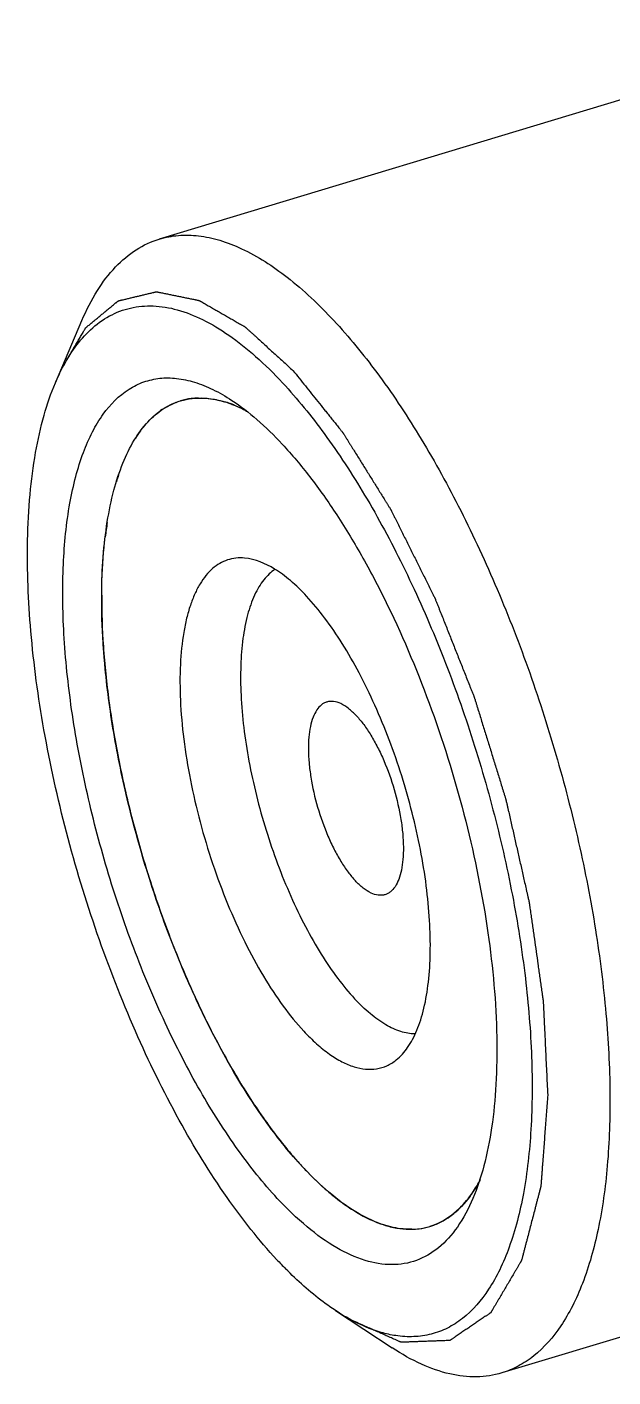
# Model space of a CAD drawing. Header units: millimetres. Extents: x 601 to 1195, y -13 to 407.
# Drawn here: x 1035.25 to 1045.43, y 281.45 to 304.92 of the extents above; entities that cross this region are included whole.
import ezdxf

# ---------------------------------------------------------------- set-up
doc = ezdxf.new("R2010")
doc.units = ezdxf.units.MM
doc.header["$LTSCALE"] = 0.1

msp = doc.modelspace()

# ---------------------------------------------------------------- linework, layer by layer
for p, q in [((1049.763, 304.925), (1037.546, 301.237)), ((1035.739, 298.736), (1036.201, 299.822)), ((1037.914, 298.423), (1037.915, 298.424)), ((1057.766, 285.823), (1043.499, 281.516)), ((1042.941, 284.581), (1042.944, 284.586)), ((1042.249, 284.063), (1042.25, 284.064)), ((1040.61, 282.599), (1041.596, 281.95))]:
    msp.add_line(p, q)
for centre, radius, start, end in [((1038.245, 297.326), 1.146, 97.301, 106.7103), ((1038.253, 297.269), 1.203, 91.2854, 97.3297), ((1038.311, 297.208), 1.281, 120.6732, 126.9685), ((1038.148, 296.635), 1.85, 70.0044, 73.3972), ((1038.121, 296.556), 1.934, 70.1771, 70.5522), ((1038.097, 296.489), 2.005, 68.2444, 70.0411), ((1038.926, 296.645), 2.12, 143.6555, 147.8922), ((1040.754, 295.817), 4.133, 161.3643, 163.1341), ((1043.517, 295.219), 6.962, 171.0235, 173.0873), ((1044.846, 289.564), 6.563, 221.8434, 222.9301), ((1044.559, 289.297), 6.17, 222.9304, 224.0626), ((1040.98, 286.001), 2.422, 328.4818, 331.8938), ((1041.296, 285.801), 2.048, 323.761, 326.3457), ((1042.898, 287.448), 3.682, 233.0029, 234.1927), ((1041.86, 285.266), 1.266, 300.636, 307.0062), ((1041.909, 285.222), 1.208, 271.2951, 277.3172), ((1041.916, 285.167), 1.153, 277.3326, 286.7685), ((1045.083, 288.593), 7.501, 222.9182, 224.5864)]:
    msp.add_arc(centre, radius, start, end)
for points, knots in [([(1037.546, 301.237), (1037.653, 301.269), (1037.881, 301.312), (1038.238, 301.302), (1038.609, 301.222), (1039.143, 301.013), (1039.832, 300.562), (1040.326, 300.091), (1040.577, 299.821)], [0, 0, 0, 0, 0.096244, 0.196149, 0.302898, 0.41893, 0.684622, 1, 1, 1, 1]), ([(1036.201, 299.822), (1036.277, 300.001), (1036.444, 300.331), (1036.76, 300.752), (1037.126, 301.064), (1037.405, 301.194), (1037.546, 301.237)], [0, 0, 0, 0, 0.289871, 0.547723, 0.780759, 1, 1, 1, 1]), ([(1035.831, 298.953), (1035.859, 299), (1035.913, 299.092), (1035.981, 299.208), (1036.036, 299.301), (1036.076, 299.37), (1036.117, 299.44), (1036.151, 299.497), (1036.178, 299.544), (1036.199, 299.578), (1036.216, 299.607), (1036.229, 299.631), (1036.24, 299.648), (1036.248, 299.662), (1036.255, 299.674), (1036.259, 299.681), (1036.263, 299.687), (1036.265, 299.691), (1036.266, 299.694), (1036.268, 299.695), (1036.27, 299.697), (1036.273, 299.699), (1036.278, 299.703), (1036.284, 299.709), (1036.291, 299.714), (1036.3, 299.722), (1036.315, 299.734), (1036.337, 299.753), (1036.364, 299.774), (1036.39, 299.796), (1036.416, 299.818), (1036.452, 299.847), (1036.496, 299.884), (1036.549, 299.928), (1036.601, 299.971), (1036.645, 300.008), (1036.681, 300.037), (1036.707, 300.059), (1036.734, 300.081), (1036.76, 300.103), (1036.782, 300.121), (1036.797, 300.134), (1036.806, 300.141), (1036.813, 300.146), (1036.819, 300.152), (1036.824, 300.156), (1036.828, 300.159), (1036.829, 300.16), (1036.831, 300.161), (1036.834, 300.162), (1036.837, 300.163), (1036.842, 300.164), (1036.849, 300.165), (1036.859, 300.168), (1036.872, 300.171), (1036.888, 300.175), (1036.908, 300.18), (1036.934, 300.186), (1036.966, 300.193), (1037.007, 300.203), (1037.059, 300.216), (1037.122, 300.231), (1037.184, 300.246), (1037.246, 300.261), (1037.298, 300.273), (1037.34, 300.283), (1037.371, 300.291), (1037.402, 300.298), (1037.428, 300.304), (1037.449, 300.309), (1037.462, 300.313), (1037.473, 300.315), (1037.48, 300.317), (1037.487, 300.318), (1037.491, 300.32), (1037.494, 300.32), (1037.496, 300.321), (1037.498, 300.32), (1037.501, 300.32), (1037.506, 300.319), (1037.513, 300.317), (1037.522, 300.315), (1037.534, 300.313), (1037.548, 300.31), (1037.572, 300.305), (1037.601, 300.299), (1037.636, 300.292), (1037.67, 300.285), (1037.717, 300.275), (1037.775, 300.263), (1037.845, 300.249), (1037.915, 300.235), (1037.985, 300.22), (1038.043, 300.208), (1038.089, 300.199), (1038.124, 300.192), (1038.153, 300.186), (1038.177, 300.181), (1038.194, 300.177), (1038.209, 300.174), (1038.22, 300.172), (1038.228, 300.17), (1038.233, 300.169), (1038.237, 300.168), (1038.24, 300.168), (1038.242, 300.167), (1038.245, 300.166), (1038.249, 300.163), (1038.256, 300.159), (1038.266, 300.153), (1038.275, 300.148), (1038.287, 300.141), (1038.309, 300.128), (1038.34, 300.11), (1038.378, 300.089), (1038.415, 300.067), (1038.453, 300.046), (1038.503, 300.017), (1038.565, 299.981), (1038.64, 299.938), (1038.715, 299.895), (1038.777, 299.859), (1038.827, 299.83), (1038.864, 299.808), (1038.902, 299.787), (1038.939, 299.765), (1038.971, 299.747), (1038.995, 299.733), (1039.011, 299.724), (1039.024, 299.717), (1039.031, 299.713), (1039.035, 299.71), (1039.038, 299.709), (1039.04, 299.707), (1039.043, 299.704), (1039.047, 299.7), (1039.054, 299.694), (1039.062, 299.687), (1039.075, 299.675), (1039.091, 299.66), (1039.11, 299.643), (1039.136, 299.619), (1039.169, 299.59), (1039.207, 299.554), (1039.259, 299.507), (1039.324, 299.448), (1039.402, 299.377), (1039.479, 299.306), (1039.583, 299.212), (1039.712, 299.094), (1039.816, 298.999), (1039.868, 298.952)], [0, 0, 0, 0, 0.03125, 0.0625, 0.078125, 0.09375, 0.109375, 0.125, 0.132812, 0.140625, 0.148438, 0.152344, 0.15625, 0.160156, 0.162109, 0.164062, 0.165039, 0.166016, 0.166504, 0.166992, 0.16748, 0.167969, 0.169922, 0.171875, 0.173828, 0.175781, 0.179688, 0.1875, 0.195312, 0.203125, 0.210938, 0.21875, 0.234375, 0.25, 0.265625, 0.28125, 0.289062, 0.296875, 0.304688, 0.3125, 0.320312, 0.324219, 0.326172, 0.328125, 0.330078, 0.332031, 0.33252, 0.333008, 0.333496, 0.333984, 0.334961, 0.335938, 0.337891, 0.339844, 0.34375, 0.347656, 0.351562, 0.359375, 0.367188, 0.375, 0.390625, 0.40625, 0.421875, 0.4375, 0.453125, 0.460938, 0.46875, 0.476562, 0.484375, 0.488281, 0.492188, 0.494141, 0.496094, 0.498047, 0.499023, 0.499512, 0.5, 0.500488, 0.500977, 0.501953, 0.503906, 0.505859, 0.507812, 0.511719, 0.515625, 0.523438, 0.53125, 0.539062, 0.546875, 0.5625, 0.578125, 0.59375, 0.609375, 0.625, 0.632812, 0.640625, 0.648438, 0.652344, 0.65625, 0.660156, 0.662109, 0.664062, 0.665039, 0.666016, 0.666504, 0.666992, 0.66748, 0.667969, 0.669922, 0.671875, 0.673828, 0.675781, 0.679688, 0.6875, 0.695312, 0.703125, 0.710938, 0.71875, 0.734375, 0.75, 0.765625, 0.78125, 0.789062, 0.796875, 0.804688, 0.8125, 0.820312, 0.824219, 0.828125, 0.830078, 0.832031, 0.83252, 0.833008, 0.833496, 0.833984, 0.834961, 0.835938, 0.837891, 0.839844, 0.84375, 0.847656, 0.851562, 0.859375, 0.867188, 0.875, 0.890625, 0.90625, 0.921875, 0.9375, 0.96875, 1, 1, 1, 1]), ([(1036.35, 299.659), (1036.45, 299.751), (1036.666, 299.912), (1037.042, 300.056), (1037.449, 300.091), (1037.878, 300.017), (1038.322, 299.839), (1038.778, 299.563), (1039.243, 299.19), (1039.541, 298.896), (1039.69, 298.735)], [0, 0, 0, 0, 0.105373, 0.205988, 0.308162, 0.417875, 0.539676, 0.676497, 0.829878, 1, 1, 1, 1]), ([(1035.739, 298.736), (1035.779, 298.83), (1035.937, 299.165), (1036.154, 299.476), (1036.35, 299.659)], [0, 0, 0, 0, 0.276113, 1, 1, 1, 1]), ([(1040.577, 299.821), (1040.844, 299.535), (1041.367, 298.893), (1042.087, 297.812), (1042.771, 296.579), (1043.403, 295.225), (1043.969, 293.781), (1044.454, 292.28), (1044.848, 290.757), (1045.141, 289.25), (1045.325, 287.794), (1045.398, 286.421), (1045.358, 285.165), (1045.206, 284.053), (1044.98, 283.237), (1044.738, 282.685), (1044.482, 282.242), (1044.167, 281.876), (1043.794, 281.627), (1043.598, 281.546), (1043.499, 281.516)], [0, 0, 0, 0, 0.058446, 0.123516, 0.194162, 0.269126, 0.346957, 0.42611, 0.504987, 0.582002, 0.655637, 0.724499, 0.787389, 0.84339, 0.891994, 0.913553, 0.933378, 0.968489, 0.984496, 1, 1, 1, 1]), ([(1039.868, 298.952), (1039.94, 298.862), (1040.049, 298.726), (1040.194, 298.546), (1040.302, 298.41), (1040.393, 298.297), (1040.465, 298.207), (1040.52, 298.139), (1040.565, 298.083), (1040.601, 298.038), (1040.628, 298.004), (1040.656, 297.97), (1040.678, 297.942), (1040.696, 297.919), (1040.71, 297.902), (1040.721, 297.888), (1040.729, 297.878), (1040.734, 297.872), (1040.737, 297.869), (1040.74, 297.863), (1040.745, 297.856), (1040.752, 297.844), (1040.763, 297.826), (1040.776, 297.806), (1040.794, 297.778), (1040.815, 297.743), (1040.841, 297.701), (1040.867, 297.659), (1040.902, 297.603), (1040.946, 297.534), (1040.998, 297.45), (1041.067, 297.338), (1041.154, 297.199), (1041.241, 297.059), (1041.311, 296.948), (1041.363, 296.864), (1041.415, 296.78), (1041.458, 296.711), (1041.493, 296.655), (1041.515, 296.62), (1041.532, 296.592), (1041.545, 296.571), (1041.556, 296.554), (1041.564, 296.541), (1041.568, 296.534), (1041.571, 296.529), (1041.574, 296.523), (1041.578, 296.515), (1041.585, 296.501), (1041.595, 296.481), (1041.607, 296.457), (1041.623, 296.425), (1041.643, 296.384), (1041.675, 296.32), (1041.715, 296.24), (1041.763, 296.143), (1041.811, 296.047), (1041.875, 295.918), (1041.955, 295.757), (1042.035, 295.597), (1042.099, 295.468), (1042.147, 295.372), (1042.195, 295.275), (1042.235, 295.195), (1042.267, 295.13), (1042.287, 295.09), (1042.303, 295.058), (1042.315, 295.034), (1042.325, 295.014), (1042.332, 295), (1042.336, 294.992), (1042.339, 294.986), (1042.342, 294.979), (1042.345, 294.97), (1042.351, 294.954), (1042.36, 294.932), (1042.371, 294.905), (1042.385, 294.869), (1042.403, 294.824), (1042.431, 294.753), (1042.467, 294.663), (1042.509, 294.556), (1042.552, 294.448), (1042.609, 294.305), (1042.68, 294.126), (1042.751, 293.946), (1042.808, 293.803), (1042.851, 293.696), (1042.893, 293.588), (1042.929, 293.498), (1042.957, 293.427), (1042.975, 293.382), (1042.989, 293.346), (1043, 293.319), (1043.009, 293.297), (1043.015, 293.281), (1043.019, 293.272), (1043.021, 293.266), (1043.023, 293.259), (1043.026, 293.249), (1043.031, 293.233), (1043.038, 293.21), (1043.047, 293.182), (1043.058, 293.146), (1043.073, 293.099), (1043.095, 293.026), (1043.124, 292.933), (1043.158, 292.823), (1043.192, 292.712), (1043.238, 292.564), (1043.295, 292.38), (1043.352, 292.195), (1043.398, 292.048), (1043.432, 291.937), (1043.466, 291.826), (1043.494, 291.734), (1043.517, 291.66), (1043.532, 291.614), (1043.543, 291.577), (1043.552, 291.55), (1043.559, 291.527), (1043.564, 291.51), (1043.566, 291.501), (1043.569, 291.494), (1043.57, 291.487), (1043.572, 291.478), (1043.576, 291.462), (1043.581, 291.439), (1043.588, 291.411), (1043.596, 291.374), (1043.607, 291.327), (1043.623, 291.253), (1043.644, 291.16), (1043.67, 291.048), (1043.695, 290.937), (1043.729, 290.788), (1043.771, 290.602), (1043.813, 290.417), (1043.847, 290.268), (1043.872, 290.156), (1043.897, 290.045), (1043.918, 289.952), (1043.935, 289.878), (1043.946, 289.831), (1043.954, 289.794), (1043.96, 289.766), (1043.966, 289.743), (1043.969, 289.727), (1043.971, 289.717), (1043.973, 289.71), (1043.974, 289.704), (1043.975, 289.695), (1043.978, 289.679), (1043.981, 289.656), (1043.985, 289.629), (1043.99, 289.593), (1043.996, 289.548), (1044.006, 289.476), (1044.019, 289.386), (1044.035, 289.278), (1044.05, 289.17), (1044.071, 289.026), (1044.096, 288.846), (1044.122, 288.666), (1044.142, 288.522), (1044.158, 288.414), (1044.173, 288.306), (1044.186, 288.216), (1044.196, 288.144), (1044.203, 288.099), (1044.208, 288.063), (1044.212, 288.036), (1044.215, 288.014), (1044.217, 287.998), (1044.218, 287.989), (1044.219, 287.982), (1044.22, 287.976), (1044.22, 287.967), (1044.221, 287.952), (1044.222, 287.931), (1044.223, 287.905), (1044.225, 287.871), (1044.227, 287.829), (1044.23, 287.761), (1044.234, 287.676), (1044.239, 287.573), (1044.244, 287.471), (1044.25, 287.335), (1044.258, 287.165), (1044.268, 286.96), (1044.281, 286.688), (1044.291, 286.484), (1044.298, 286.348)], [0, 0, 0, 0, 0.03125, 0.046875, 0.0625, 0.078125, 0.085938, 0.09375, 0.101562, 0.105469, 0.109375, 0.113281, 0.117188, 0.119141, 0.121094, 0.123047, 0.124023, 0.124512, 0.125, 0.125488, 0.125977, 0.126953, 0.128906, 0.130859, 0.132812, 0.136719, 0.140625, 0.144531, 0.148438, 0.15625, 0.164062, 0.171875, 0.1875, 0.203125, 0.210938, 0.21875, 0.226562, 0.234375, 0.238281, 0.242188, 0.244141, 0.246094, 0.248047, 0.249023, 0.249512, 0.25, 0.250488, 0.250977, 0.251953, 0.253906, 0.255859, 0.257812, 0.261719, 0.265625, 0.273438, 0.28125, 0.289062, 0.296875, 0.3125, 0.328125, 0.335938, 0.34375, 0.351562, 0.359375, 0.363281, 0.367188, 0.369141, 0.371094, 0.373047, 0.374023, 0.374512, 0.375, 0.375488, 0.375977, 0.376953, 0.378906, 0.380859, 0.382812, 0.386719, 0.390625, 0.398438, 0.40625, 0.414062, 0.421875, 0.4375, 0.453125, 0.460938, 0.46875, 0.476562, 0.484375, 0.488281, 0.492188, 0.494141, 0.496094, 0.498047, 0.499023, 0.499512, 0.5, 0.500488, 0.500977, 0.501953, 0.503906, 0.505859, 0.507812, 0.511719, 0.515625, 0.523438, 0.53125, 0.539062, 0.546875, 0.5625, 0.578125, 0.585938, 0.59375, 0.601562, 0.609375, 0.613281, 0.617188, 0.619141, 0.621094, 0.623047, 0.624023, 0.624512, 0.625, 0.625488, 0.625977, 0.626953, 0.628906, 0.630859, 0.632812, 0.636719, 0.640625, 0.648438, 0.65625, 0.664062, 0.671875, 0.6875, 0.703125, 0.710938, 0.71875, 0.726562, 0.734375, 0.738281, 0.742188, 0.744141, 0.746094, 0.748047, 0.749023, 0.749512, 0.75, 0.750488, 0.750977, 0.751953, 0.753906, 0.755859, 0.757812, 0.761719, 0.765625, 0.773438, 0.78125, 0.789062, 0.796875, 0.8125, 0.828125, 0.835938, 0.84375, 0.851562, 0.859375, 0.863281, 0.867188, 0.869141, 0.871094, 0.873047, 0.874023, 0.874512, 0.875, 0.875488, 0.875977, 0.876953, 0.878906, 0.880859, 0.882812, 0.886719, 0.890625, 0.898438, 0.90625, 0.914062, 0.921875, 0.9375, 0.953125, 0.96875, 1, 1, 1, 1]), ([(1035.256, 295.999), (1035.262, 296.265), (1035.288, 296.775), (1035.381, 297.502), (1035.525, 298.153), (1035.661, 298.553), (1035.739, 298.736)], [0, 0, 0, 0, 0.285327, 0.54784, 0.786198, 1, 1, 1, 1]), ([(1039.597, 284.551), (1039.352, 284.815), (1038.872, 285.418), (1038.224, 286.444), (1037.62, 287.621), (1037.08, 288.91), (1036.622, 290.27), (1036.261, 291.657), (1036.008, 293.026), (1035.871, 294.333), (1035.855, 295.534), (1035.944, 296.451), (1036.084, 297.096), (1036.214, 297.513), (1036.372, 297.877), (1036.608, 298.272), (1036.911, 298.585), (1037.272, 298.762), (1037.555, 298.826), (1037.855, 298.823), (1038.168, 298.754), (1038.491, 298.623), (1038.701, 298.501), (1038.807, 298.431)], [0, 0, 0, 0, 0.063146, 0.13441, 0.212156, 0.294386, 0.378855, 0.463212, 0.545111, 0.622327, 0.692883, 0.7552, 0.78296, 0.80837, 0.83147, 0.8524, 0.888828, 0.905522, 0.922069, 0.939216, 0.957616, 0.977766, 1, 1, 1, 1]), ([(1039.69, 298.735), (1039.949, 298.456), (1040.457, 297.827), (1041.151, 296.762), (1041.805, 295.544), (1042.402, 294.207), (1042.925, 292.786), (1043.361, 291.32), (1043.696, 289.849), (1043.923, 288.412), (1044.035, 287.048), (1044.029, 285.795), (1043.907, 284.684), (1043.703, 283.867), (1043.475, 283.317), (1043.231, 282.881), (1042.926, 282.522), (1042.561, 282.288), (1042.273, 282.18), (1041.968, 282.136), (1041.76, 282.149), (1041.656, 282.165)], [0, 0, 0, 0, 0.060752, 0.128783, 0.202821, 0.281311, 0.362489, 0.444484, 0.525389, 0.603343, 0.676609, 0.74366, 0.803289, 0.854768, 0.877444, 0.898172, 0.934536, 0.951029, 0.967037, 0.983164, 1, 1, 1, 1]), ([(1037.914, 298.423), (1038.045, 298.463), (1038.338, 298.494), (1038.623, 298.429), (1038.765, 298.379)], [0, 0, 0, 0, 0.476482, 1, 1, 1, 1]), ([(1038.226, 298.472), (1038.3, 298.474), (1038.453, 298.464), (1038.602, 298.43), (1038.677, 298.408)], [0, 0, 0, 0, 0.485093, 1, 1, 1, 1]), ([(1038.807, 298.431), (1038.959, 298.33), (1039.267, 298.091), (1039.544, 297.819), (1039.683, 297.669)], [0, 0, 0, 0, 0.471554, 1, 1, 1, 1]), ([(1036.544, 295.045), (1036.545, 295.268), (1036.561, 295.695), (1036.63, 296.304), (1036.742, 296.851), (1036.896, 297.328), (1037.091, 297.73), (1037.325, 298.054), (1037.557, 298.256), (1037.758, 298.368), (1037.861, 298.407), (1037.914, 298.423)], [0, 0, 0, 0, 0.172752, 0.331826, 0.476261, 0.60573, 0.720622, 0.822401, 0.913951, 0.957347, 1, 1, 1, 1]), ([(1037.219, 297.901), (1037.243, 297.934), (1037.338, 298.055), (1037.45, 298.164), (1037.54, 298.232)], [0, 0, 0, 0, 0.263, 1, 1, 1, 1]), ([(1037.657, 298.31), (1037.678, 298.322), (1037.76, 298.367), (1037.847, 298.403), (1037.914, 298.423)], [0, 0, 0, 0, 0.252954, 1, 1, 1, 1]), ([(1038.777, 298.375), (1038.801, 298.366), (1038.899, 298.329), (1038.994, 298.284), (1039.064, 298.246)], [0, 0, 0, 0, 0.241482, 1, 1, 1, 1]), ([(1038.84, 298.351), (1038.856, 298.344), (1038.925, 298.316), (1038.992, 298.284), (1039.042, 298.258)], [0, 0, 0, 0, 0.243967, 1, 1, 1, 1]), ([(1039.683, 297.669), (1039.852, 297.488), (1040.185, 297.089), (1040.651, 296.426), (1041.102, 295.677), (1041.683, 294.561), (1042.316, 293.042), (1042.9, 291.134), (1043.285, 289.227), (1043.426, 287.688), (1043.409, 286.554), (1043.338, 285.805), (1043.208, 285.14), (1043.075, 284.734), (1042.997, 284.551)], [0, 0, 0, 0, 0.052929, 0.110991, 0.17354, 0.239875, 0.380418, 0.525208, 0.666367, 0.796368, 0.855165, 0.908946, 0.957281, 1, 1, 1, 1]), ([(1039.591, 283.485), (1039.275, 283.824), (1038.663, 284.606), (1037.846, 285.942), (1037.096, 287.479), (1036.442, 289.156), (1035.911, 290.908), (1035.522, 292.667), (1035.291, 294.365), (1035.246, 295.471), (1035.256, 295.999)], [0, 0, 0, 0, 0.102866, 0.219871, 0.347743, 0.482443, 0.619519, 0.754378, 0.882555, 1, 1, 1, 1]), ([(1036.544, 295.045), (1036.544, 295.134), (1036.551, 295.472), (1036.575, 295.809), (1036.605, 296.057)], [0, 0, 0, 0, 0.261494, 1, 1, 1, 1]), ([(1039.029, 295.688), (1038.978, 295.692), (1038.877, 295.692), (1038.73, 295.66), (1038.592, 295.598), (1038.465, 295.506), (1038.35, 295.385), (1038.247, 295.236), (1038.157, 295.061), (1038.08, 294.861), (1038.016, 294.637), (1037.947, 294.296), (1037.901, 293.819), (1037.904, 293.198), (1037.964, 292.524), (1038.08, 291.817), (1038.248, 291.094), (1038.464, 290.375), (1038.723, 289.678), (1039.017, 289.024), (1039.339, 288.427), (1039.68, 287.905), (1039.929, 287.597), (1040.057, 287.46)], [0, 0, 0, 0, 0.016463, 0.032409, 0.048424, 0.065085, 0.082892, 0.102225, 0.12335, 0.146426, 0.171533, 0.198679, 0.258869, 0.326262, 0.399648, 0.477517, 0.558162, 0.639764, 0.720465, 0.798443, 0.871987, 0.93958, 1, 1, 1, 1]), ([(1040.106, 295.026), (1040.018, 295.121), (1039.882, 295.253), (1039.691, 295.405), (1039.444, 295.572), (1039.213, 295.672), (1039.029, 295.688)], [0, 0, 0, 0, 0.302385, 0.440063, 0.568708, 1, 1, 1, 1]), ([(1039.556, 295.493), (1039.52, 295.469), (1039.45, 295.412), (1039.357, 295.309), (1039.273, 295.185), (1039.169, 294.986), (1039.067, 294.687), (1038.99, 294.276), (1038.954, 293.806), (1038.96, 293.288), (1039.009, 292.732), (1039.099, 292.15), (1039.229, 291.554), (1039.395, 290.957), (1039.595, 290.371), (1039.823, 289.81), (1040.076, 289.285), (1040.347, 288.807), (1040.631, 288.387), (1040.836, 288.137), (1040.94, 288.025)], [0, 0, 0, 0, 0.016038, 0.033131, 0.051554, 0.071501, 0.116364, 0.168139, 0.226566, 0.290977, 0.360425, 0.433763, 0.509708, 0.586889, 0.663897, 0.739326, 0.811826, 0.880134, 0.943161, 1, 1, 1, 1]), ([(1036.544, 295.045), (1036.542, 294.746), (1036.564, 294.128), (1036.663, 293.18), (1036.828, 292.193), (1037.055, 291.189), (1037.341, 290.185), (1037.68, 289.201), (1038.065, 288.257), (1038.489, 287.371), (1038.943, 286.56), (1039.419, 285.84), (1039.907, 285.223), (1040.33, 284.792), (1040.668, 284.513), (1040.98, 284.296), (1041.296, 284.133), (1041.612, 284.041), (1041.833, 284.01), (1042.046, 284.015), (1042.183, 284.043), (1042.249, 284.063)], [0, 0, 0, 0, 0.067388, 0.139398, 0.21493, 0.292774, 0.371648, 0.450245, 0.527261, 0.601443, 0.67162, 0.736753, 0.795989, 0.848728, 0.872587, 0.894775, 0.934361, 0.952093, 0.968726, 0.98457, 1, 1, 1, 1]), ([(1036.591, 293.918), (1036.582, 294.014), (1036.554, 294.39), (1036.542, 294.766), (1036.544, 295.045)], [0, 0, 0, 0, 0.258461, 1, 1, 1, 1]), ([(1041.664, 286.959), (1041.74, 287.02), (1041.843, 287.137), (1041.953, 287.319), (1042.029, 287.481), (1042.094, 287.662), (1042.17, 287.939), (1042.234, 288.328), (1042.264, 288.839), (1042.25, 289.401), (1042.192, 290), (1042.09, 290.626), (1041.947, 291.264), (1041.765, 291.902), (1041.549, 292.526), (1041.302, 293.124), (1041.031, 293.683), (1040.741, 294.192), (1040.437, 294.64), (1040.217, 294.906), (1040.106, 295.026)], [0, 0, 0, 0, 0.033835, 0.052776, 0.073267, 0.095404, 0.119229, 0.1719, 0.23098, 0.295773, 0.36533, 0.438527, 0.514113, 0.590763, 0.667117, 0.741825, 0.813592, 0.881211, 0.943634, 1, 1, 1, 1]), ([(1039.957, 285.186), (1039.741, 285.427), (1039.319, 285.97), (1038.746, 286.886), (1038.21, 287.927), (1037.728, 289.063), (1037.312, 290.263), (1036.976, 291.49), (1036.729, 292.71), (1036.625, 293.521), (1036.591, 293.918)], [0, 0, 0, 0, 0.102368, 0.216807, 0.340979, 0.472038, 0.606801, 0.741932, 0.874073, 1, 1, 1, 1]), ([(1040.457, 293.185), (1040.44, 293.18), (1040.407, 293.166), (1040.344, 293.124), (1040.274, 293.043), (1040.212, 292.914), (1040.167, 292.754), (1040.141, 292.565), (1040.135, 292.351), (1040.147, 292.118), (1040.19, 291.782), (1040.288, 291.353), (1040.436, 290.937), (1040.581, 290.625), (1040.697, 290.416), (1040.82, 290.232), (1040.908, 290.123), (1040.954, 290.075)], [0, 0, 0, 0, 0.015508, 0.031518, 0.066638, 0.107966, 0.156583, 0.212596, 0.275497, 0.344374, 0.418026, 0.573876, 0.730819, 0.805798, 0.876453, 0.941554, 1, 1, 1, 1]), ([(1040.972, 292.944), (1040.93, 292.99), (1040.846, 293.07), (1040.711, 293.158), (1040.598, 293.195), (1040.514, 293.197), (1040.476, 293.19), (1040.457, 293.185)], [0, 0, 0, 0, 0.315535, 0.581507, 0.803708, 0.903681, 1, 1, 1, 1]), ([(1040.972, 292.944), (1041.018, 292.896), (1041.107, 292.787), (1041.229, 292.603), (1041.345, 292.393), (1041.491, 292.082), (1041.638, 291.666), (1041.736, 291.237), (1041.779, 290.901), (1041.792, 290.668), (1041.785, 290.454), (1041.759, 290.265), (1041.714, 290.105), (1041.652, 289.976), (1041.582, 289.895), (1041.519, 289.853), (1041.486, 289.839), (1041.469, 289.834)], [0, 0, 0, 0, 0.058446, 0.123547, 0.194202, 0.269181, 0.426124, 0.581974, 0.655626, 0.724503, 0.787404, 0.843417, 0.892034, 0.933362, 0.968482, 0.984492, 1, 1, 1, 1]), ([(1041.469, 289.834), (1041.45, 289.829), (1041.412, 289.821), (1041.328, 289.824), (1041.215, 289.861), (1041.081, 289.949), (1040.996, 290.029), (1040.954, 290.075)], [0, 0, 0, 0, 0.096319, 0.196292, 0.418493, 0.684465, 1, 1, 1, 1]), ([(1041.989, 287.413), (1041.906, 287.414), (1041.728, 287.447), (1041.466, 287.571), (1041.197, 287.767), (1041.026, 287.932), (1040.94, 288.025)], [0, 0, 0, 0, 0.199893, 0.429146, 0.695092, 1, 1, 1, 1]), ([(1040.057, 287.46), (1040.128, 287.384), (1040.27, 287.243), (1040.492, 287.063), (1040.71, 286.926), (1040.922, 286.836), (1041.127, 286.792), (1041.323, 286.797), (1041.506, 286.852), (1041.614, 286.919), (1041.664, 286.959)], [0, 0, 0, 0, 0.169512, 0.323004, 0.460634, 0.583697, 0.694663, 0.797428, 0.897262, 1, 1, 1, 1]), ([(1044.298, 286.348), (1044.29, 286.249), (1044.275, 286.051), (1044.257, 285.803), (1044.242, 285.605), (1044.231, 285.457), (1044.219, 285.309), (1044.21, 285.185), (1044.203, 285.086), (1044.197, 285.012), (1044.193, 284.95), (1044.189, 284.901), (1044.186, 284.863), (1044.184, 284.833), (1044.182, 284.808), (1044.181, 284.792), (1044.18, 284.78), (1044.179, 284.772), (1044.179, 284.767), (1044.178, 284.764), (1044.178, 284.761), (1044.177, 284.758), (1044.175, 284.751), (1044.172, 284.739), (1044.168, 284.724), (1044.164, 284.709), (1044.159, 284.689), (1044.15, 284.653), (1044.137, 284.603), (1044.121, 284.542), (1044.105, 284.482), (1044.089, 284.421), (1044.068, 284.34), (1044.042, 284.24), (1044.011, 284.118), (1043.979, 283.997), (1043.953, 283.896), (1043.932, 283.815), (1043.916, 283.755), (1043.9, 283.694), (1043.885, 283.634), (1043.871, 283.583), (1043.862, 283.548), (1043.857, 283.528), (1043.853, 283.513), (1043.849, 283.497), (1043.846, 283.486), (1043.844, 283.479), (1043.843, 283.475), (1043.843, 283.473), (1043.842, 283.471), (1043.84, 283.468), (1043.837, 283.463), (1043.833, 283.456), (1043.828, 283.447), (1043.82, 283.433), (1043.809, 283.415), (1043.797, 283.394), (1043.78, 283.366), (1043.759, 283.33), (1043.734, 283.287), (1043.7, 283.231), (1043.658, 283.159), (1043.608, 283.074), (1043.558, 282.989), (1043.508, 282.904), (1043.466, 282.832), (1043.432, 282.776), (1043.407, 282.733), (1043.386, 282.697), (1043.369, 282.669), (1043.357, 282.648), (1043.344, 282.626), (1043.334, 282.608), (1043.325, 282.594), (1043.32, 282.585), (1043.316, 282.578), (1043.313, 282.573), (1043.31, 282.568), (1043.308, 282.565), (1043.307, 282.564), (1043.307, 282.562), (1043.305, 282.562), (1043.304, 282.561), (1043.302, 282.559), (1043.298, 282.557), (1043.294, 282.554), (1043.289, 282.55), (1043.282, 282.545), (1043.271, 282.538), (1043.257, 282.528), (1043.24, 282.517), (1043.223, 282.506), (1043.201, 282.491), (1043.174, 282.472), (1043.14, 282.449), (1043.096, 282.419), (1043.04, 282.381), (1042.974, 282.336), (1042.907, 282.291), (1042.841, 282.246), (1042.785, 282.208), (1042.741, 282.178), (1042.708, 282.155), (1042.68, 282.136), (1042.658, 282.121), (1042.641, 282.11), (1042.628, 282.101), (1042.616, 282.093), (1042.609, 282.088), (1042.604, 282.084), (1042.6, 282.082), (1042.598, 282.08), (1042.597, 282.08), (1042.595, 282.08), (1042.593, 282.08), (1042.59, 282.08), (1042.585, 282.079), (1042.579, 282.079), (1042.571, 282.079), (1042.561, 282.078), (1042.547, 282.078), (1042.524, 282.077), (1042.491, 282.076), (1042.451, 282.074), (1042.412, 282.073), (1042.372, 282.072), (1042.319, 282.07), (1042.253, 282.067), (1042.173, 282.064), (1042.094, 282.061), (1042.027, 282.059), (1041.975, 282.057), (1041.935, 282.056), (1041.895, 282.054), (1041.855, 282.053), (1041.822, 282.051), (1041.799, 282.051), (1041.786, 282.05), (1041.776, 282.05), (1041.768, 282.049), (1041.761, 282.049), (1041.757, 282.049), (1041.753, 282.049), (1041.751, 282.049), (1041.75, 282.049), (1041.748, 282.049), (1041.745, 282.051), (1041.74, 282.053), (1041.733, 282.056), (1041.724, 282.06), (1041.709, 282.067), (1041.69, 282.075), (1041.668, 282.085), (1041.639, 282.098), (1041.602, 282.114), (1041.558, 282.134), (1041.499, 282.161), (1041.426, 282.193), (1041.337, 282.233), (1041.249, 282.272), (1041.131, 282.325), (1040.984, 282.391), (1040.866, 282.443), (1040.807, 282.47)], [0, 0, 0, 0, 0.03125, 0.0625, 0.078125, 0.09375, 0.109375, 0.125, 0.132812, 0.140625, 0.148438, 0.152344, 0.15625, 0.160156, 0.162109, 0.164062, 0.165039, 0.166016, 0.166504, 0.166748, 0.166992, 0.16748, 0.167969, 0.169922, 0.171875, 0.173828, 0.175781, 0.179688, 0.1875, 0.195312, 0.203125, 0.210938, 0.21875, 0.234375, 0.25, 0.265625, 0.28125, 0.289062, 0.296875, 0.304688, 0.3125, 0.320312, 0.324219, 0.326172, 0.328125, 0.330078, 0.332031, 0.33252, 0.333008, 0.333252, 0.333496, 0.333984, 0.334961, 0.335938, 0.337891, 0.339844, 0.34375, 0.347656, 0.351562, 0.359375, 0.367188, 0.375, 0.390625, 0.40625, 0.421875, 0.4375, 0.453125, 0.460938, 0.46875, 0.476562, 0.480469, 0.484375, 0.488281, 0.492188, 0.494141, 0.496094, 0.49707, 0.498047, 0.499023, 0.499512, 0.499756, 0.5, 0.500244, 0.500488, 0.500977, 0.501953, 0.50293, 0.503906, 0.505859, 0.507812, 0.511719, 0.515625, 0.519531, 0.523438, 0.53125, 0.539062, 0.546875, 0.5625, 0.578125, 0.59375, 0.609375, 0.625, 0.632812, 0.640625, 0.648438, 0.652344, 0.65625, 0.660156, 0.662109, 0.664062, 0.665039, 0.666016, 0.666504, 0.666748, 0.666992, 0.66748, 0.667969, 0.668945, 0.669922, 0.671875, 0.673828, 0.675781, 0.679688, 0.6875, 0.695312, 0.703125, 0.710938, 0.71875, 0.734375, 0.75, 0.765625, 0.78125, 0.789062, 0.796875, 0.804688, 0.8125, 0.820312, 0.824219, 0.826172, 0.828125, 0.830078, 0.831055, 0.832031, 0.83252, 0.833008, 0.833252, 0.833496, 0.833984, 0.834961, 0.835938, 0.837891, 0.839844, 0.84375, 0.847656, 0.851562, 0.859375, 0.867188, 0.875, 0.890625, 0.90625, 0.921875, 0.9375, 0.96875, 1, 1, 1, 1]), ([(1040.682, 284.507), (1040.635, 284.543), (1040.44, 284.698), (1040.258, 284.869), (1040.125, 285.006)], [0, 0, 0, 0, 0.235853, 1, 1, 1, 1]), ([(1043.123, 284.874), (1043.114, 284.855), (1043.075, 284.785), (1043.033, 284.716), (1043, 284.666)], [0, 0, 0, 0, 0.256668, 1, 1, 1, 1]), ([(1042.947, 284.59), (1042.856, 284.465), (1042.651, 284.245), (1042.383, 284.104), (1042.249, 284.063)], [0, 0, 0, 0, 0.524549, 1, 1, 1, 1]), ([(1042.622, 284.255), (1042.651, 284.277), (1042.769, 284.373), (1042.872, 284.488), (1042.941, 284.581)], [0, 0, 0, 0, 0.238799, 1, 1, 1, 1]), ([(1042.944, 284.586), (1042.953, 284.598), (1042.988, 284.646), (1043.021, 284.697), (1043.045, 284.736)], [0, 0, 0, 0, 0.245042, 1, 1, 1, 1]), ([(1042.997, 284.551), (1042.923, 284.377), (1042.759, 284.063), (1042.426, 283.684), (1042.027, 283.448), (1041.575, 283.373), (1041.094, 283.459), (1040.596, 283.691), (1040.084, 284.062), (1039.761, 284.376), (1039.597, 284.551)], [0, 0, 0, 0, 0.131925, 0.246034, 0.348845, 0.450026, 0.559791, 0.685728, 0.832056, 1, 1, 1, 1]), ([(1041.335, 284.131), (1041.286, 284.15), (1041.079, 284.241), (1040.885, 284.361), (1040.744, 284.462)], [0, 0, 0, 0, 0.232795, 1, 1, 1, 1]), ([(1041.486, 284.079), (1041.473, 284.083), (1041.423, 284.098), (1041.373, 284.116), (1041.335, 284.131)], [0, 0, 0, 0, 0.245623, 1, 1, 1, 1]), ([(1042.25, 284.064), (1042.272, 284.07), (1042.361, 284.1), (1042.445, 284.141), (1042.505, 284.176)], [0, 0, 0, 0, 0.248263, 1, 1, 1, 1]), ([(1041.937, 284.014), (1041.9, 284.013), (1041.748, 284.016), (1041.597, 284.046), (1041.486, 284.079)], [0, 0, 0, 0, 0.239849, 1, 1, 1, 1]), ([(1040.61, 282.6), (1040.537, 282.648), (1040.228, 282.866), (1039.946, 283.121), (1039.742, 283.328)], [0, 0, 0, 0, 0.231555, 1, 1, 1, 1]), ([(1041.656, 282.165), (1041.571, 282.177), (1041.2, 282.26), (1040.855, 282.438), (1040.61, 282.6)], [0, 0, 0, 0, 0.226547, 1, 1, 1, 1]), ([(1043.499, 281.516), (1043.358, 281.473), (1043.053, 281.427), (1042.576, 281.485), (1042.079, 281.661), (1041.759, 281.844), (1041.596, 281.95)], [0, 0, 0, 0, 0.219248, 0.452304, 0.710134, 1, 1, 1, 1])]:
    msp.add_open_spline(points, degree=3, knots=knots)

doc.saveas('drawing.dxf')
